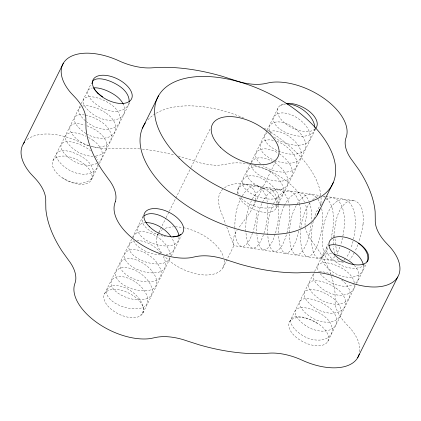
<?xml version="1.0" encoding="UTF-8"?>
<svg xmlns="http://www.w3.org/2000/svg" width="421" height="421" viewBox="0 0 421 421"><rect width="100%" height="100%" fill="white"/><g stroke="black" fill="none" stroke-linecap="round" stroke-linejoin="round"><path stroke-width="0.32" stroke-dasharray="2.1 1.58" d="M363.034 224.167L363.318 220.509A31.307 12.193 -79.4 0 0 362.065 209.353L361.065 206.843A31.307 14.561 -83.4 0 0 355.761 201.254L354.829 200.912M255.389 200.059C259.152 182.146 234.565 180.077 224.13 188.055M255.3 200.591L253.174 206.811M53.083 160.401L80.122 105.924M81.285 103.577L91.462 83.079M91.289 179.993A21.471 11.63 26.4 0 0 67.513 156.48A21.471 11.63 26.4 0 0 57.751 174.12A21.471 11.63 26.4 0 0 91.289 179.993L98.267 165.937M99.43 163.595L129.963 102.087M104.561 293.742L143.235 215.831M157.391 235.207L158.554 232.866M158.817 232.334L165.832 218.204M166.121 217.62L169.031 211.758M169.295 211.226L190.86 167.779M191.123 167.253L210.626 127.963M142.766 313.335A21.471 11.63 26.4 0 0 118.996 289.822A21.471 11.63 26.4 0 0 109.234 307.462A21.471 11.63 26.4 0 0 142.766 313.335L170.973 256.515M171.263 255.931L181.151 236.013M238.102 188.503L266.893 130.51M267.182 129.926L278.234 107.665M222.93 267.745L233.918 245.606C232.371 240.37 233.95 234.55 237.081 230.171M275.908 161.022L252.074 209.026L247.537 216.226L238.233 228.414M276.308 208.095L278.344 203.996M278.634 203.411L315.855 128.431M289.585 321.844L314.303 272.05M314.592 271.466L327.97 244.517M327.791 341.436A21.471 11.63 26.4 0 0 304.02 317.923A21.471 11.63 26.4 0 0 294.253 335.563A21.471 11.63 26.4 0 0 327.791 341.436L356.287 284.033M356.576 283.444L366.465 263.53M222.762 189.145C213.268 199.144 222.183 213.315 225.624 224.172M243.506 183.924L320.702 195.649M323.944 196.139L325.244 196.339M325.891 196.433L353.787 200.67M343.525 262.294L233.897 245.643L226.398 226.119M335.011 238.912L335.39 242.67A31.307 14.561 -83.4 0 0 337.868 254.01M359.692 351.682A51.73 28.023 26.4 0 0 350.388 328.406L345.473 323.17A48.804 26.439 26.4 0 1 335.148 300.426L335.011 292.563A156.17 84.6 26.4 0 0 331.532 276.429M305.378 227.398A48.81 26.439 26.4 0 0 312.566 241.954L318.865 250.742A156.17 84.6 26.4 0 1 330.68 273.966M305.109 225.524A48.81 26.439 26.4 0 1 305.514 219.704L306.014 218.278A51.73 28.023 26.4 0 0 305.214 203.917M139.804 148.902A156.17 84.6 26.4 0 0 123.442 148.139L112.754 148.608A48.81 26.439 26.4 0 1 91.131 146.203M142.398 149.16A156.17 84.6 26.4 0 1 174.541 155.065M178.32 156.065A156.17 84.6 26.4 0 1 181.467 156.954L193.886 160.927A48.804 26.439 26.4 0 0 224.646 164.49L230.413 163.28A51.73 28.023 26.4 0 1 248.564 163.995M249.79 164.237A51.73 28.023 26.4 0 1 251.647 164.637M252.268 164.785A51.73 28.023 26.4 0 1 253.516 165.09M254.137 165.253A51.73 28.023 26.4 0 1 304.478 202.164M88.763 145.503A48.81 26.439 26.4 0 1 81.085 142.693L78.559 141.551A51.73 28.023 26.4 0 0 25.849 140.746M277.113 205.259A21.471 11.63 26.4 0 1 260.241 211.689A21.471 11.63 26.4 0 1 238.439 196.36M237.523 193.771A21.471 11.63 26.4 0 1 254.794 185.061A21.471 11.63 26.4 0 1 277.044 203.659M147.892 119.806A97.609 52.872 26.4 0 1 155.202 113.844M156.27 113.207A97.609 52.872 26.4 0 1 243.496 117.891M264.32 128.226A97.609 52.872 26.4 0 1 320.976 196.723M321.023 197.333A97.609 52.872 26.4 0 1 320.591 205.537M315.045 128.994A21.471 11.63 26.4 0 1 285.059 123.327A21.471 11.63 26.4 0 1 284.228 103.734M334.8 236.991A31.138 16.682 -87.7 0 1 354.84 200.849M363.065 224.146A31.138 9.636 -75.7 0 1 359.071 241.201M357.808 244.775A31.138 9.636 -75.7 0 1 355.014 251.263M354.272 252.705A31.138 9.636 -75.7 0 1 349.719 259.504M224.272 260.215A36.601 19.829 26.4 0 1 203.069 274.892A36.601 19.829 26.4 0 1 164.032 255.721M161.753 252.974A36.601 19.829 26.4 0 1 157.943 234.092M158.628 233.045A36.601 19.829 26.4 0 1 162.574 229.592M165.227 228.356A36.601 19.829 26.4 0 1 173.489 226.851M175.368 226.835A36.601 19.829 26.4 0 1 182.367 227.514M183.409 227.708A36.601 19.829 26.4 0 1 223.651 257.357M342.92 261.92A31.307 12.193 -79.4 0 1 342.236 261.488M322.807 196.386A30.796 15.851 -80.4 0 1 324.691 197.102M326.464 198.28A30.796 15.851 -80.4 0 1 333.306 224.746A30.796 10.367 -82.2 0 1 331.122 237.991M300.862 228.635A30.796 15.851 -80.4 0 1 310.698 201.991M312.645 199.938A30.796 15.851 -80.4 0 1 319.813 196.212M342.883 235.965A30.796 10.367 -82.2 0 0 344.246 226.409A30.796 15.851 -80.4 0 0 324.596 200.728M342.489 237.828A30.796 10.367 -82.2 0 1 340.594 244.859M339.852 247.006A30.796 10.367 -82.2 0 1 336.953 253.431M334.916 256.5A30.796 10.367 -82.2 0 1 322.754 231.96A30.796 15.851 -80.4 0 1 341.705 199.538A30.796 15.851 -80.4 0 1 355.198 228.071A30.796 10.367 -82.2 0 1 353.572 238.87M262.541 202.101A30.796 15.851 -80.4 0 1 288.843 203.643M289.153 205.295A30.796 15.851 -80.4 0 1 289.532 218.094A30.796 10.367 -82.2 0 1 286.885 233.129M261.783 203.69A30.796 15.851 -80.4 0 0 257.084 221.983A30.796 10.367 -82.2 0 0 256.831 233.018M353.008 241.317A30.796 10.367 -82.2 0 1 350.988 248.143M349.814 251.169A30.796 10.367 -82.2 0 1 346.551 257.242M345.167 258.973A30.796 10.367 -82.2 0 1 343.778 260.262M341.715 261.32A30.796 10.367 -82.2 0 1 336.384 258.073M334.742 253.742A30.796 10.367 -82.2 0 1 333.553 246.343M333.443 244.654A30.796 10.367 -82.2 0 1 333.7 233.618M284.433 205.427A30.796 15.851 -80.4 0 1 308.893 201.075M309.44 202.427A30.796 15.851 -80.4 0 1 311.472 220.783M284.175 205.948A30.796 15.851 -80.4 0 0 278.97 225.309A30.796 10.367 -82.2 0 0 278.634 232.808M286.391 234.865A30.796 10.367 -82.2 0 1 275.16 251.469A30.796 10.367 -82.2 0 1 267.809 235.25M267.777 234.681A30.796 10.367 -82.2 0 1 268.035 223.646A30.796 15.851 -80.4 0 1 272.729 205.353M256.689 213.11A30.796 10.367 -82.2 0 1 253.037 231.561M252.489 233.181A30.796 10.367 -82.2 0 1 234.944 229.692M234.876 227.95A30.796 10.367 -82.2 0 1 235.202 218.662A30.796 15.851 -80.4 0 1 241.459 197.26M263.983 233.223A30.796 10.367 -82.2 0 0 267.635 214.768A30.796 15.851 -80.4 0 0 267.514 203.68M263.43 234.844A30.796 10.367 -82.2 0 1 245.922 231.924M245.89 231.355A30.796 10.367 -82.2 0 1 246.143 220.32A30.796 15.851 -80.4 0 1 251.6 200.438M313.282 221.399A30.796 15.851 -80.4 0 0 311.803 230.292A30.796 10.367 -82.2 0 0 315.96 256.778A30.796 10.367 -82.2 0 0 328.327 246.869M313.945 218.931A30.796 15.851 -80.4 0 1 322.607 202.575M297.021 204.132A30.796 15.851 -80.4 0 1 316.35 197.375M317.887 199.217A30.796 15.851 -80.4 0 1 320.876 205.527M321.681 208.632A30.796 15.851 -80.4 0 1 322.365 223.083M296.179 205.569A30.796 15.851 -80.4 0 0 289.916 226.972A30.796 10.367 -82.2 0 0 297.6 254.742A30.796 10.367 -82.2 0 0 311.224 223.34M273.487 203.764A30.796 15.851 -80.4 0 1 299.278 203.206M299.42 203.722A30.796 15.851 -80.4 0 1 300.473 219.757A30.796 10.367 -82.2 0 1 299.226 228.687M242.301 195.818A30.796 15.851 -80.4 0 1 267.267 201.969M252.4 198.922A30.796 15.851 -80.4 0 1 278.213 203.632M278.46 205.343A30.796 15.851 -80.4 0 1 278.586 216.431A30.796 10.367 -82.2 0 1 267.519 248.337A30.796 10.367 -82.2 0 1 256.947 234.708M322.36 223.083A30.796 10.367 -82.2 0 1 309.225 256.231A30.796 10.367 -82.2 0 1 300.715 230.545M298.715 231.176A30.796 10.367 -82.2 0 1 286.659 253.079A30.796 10.367 -82.2 0 1 278.655 234.597M128.805 103.34A21.229 13.809 23.8 0 1 98.272 105.892A21.229 8.962 28.6 0 1 92.283 87.957M84.51 114.97A21.229 8.962 28.6 0 0 74.285 119.532A21.229 8.962 28.6 0 0 84.895 132.841A21.229 13.809 23.8 0 0 85.989 133.546M85.595 115.154A21.229 8.962 28.6 0 1 101.835 122.222A21.229 13.809 23.8 0 1 110.539 140.509A21.229 13.809 23.8 0 1 91.262 146.54M86.3 121.58A21.229 8.962 28.6 0 0 89.352 123.858A21.229 13.809 23.8 0 0 117.154 125.732A21.229 13.809 23.8 0 0 110.749 104.261A21.229 8.962 28.6 0 0 85.179 97.893A21.229 8.962 28.6 0 0 93.809 114.88A21.229 13.809 23.8 0 0 117.48 119.201A21.229 13.809 23.8 0 0 123.206 104.013M85.368 120.79A21.229 8.962 28.6 0 1 81.285 106.566M82.611 106.087A21.229 8.962 28.6 0 1 106.292 113.238M106.292 113.244A21.229 13.809 23.8 0 1 113.333 134.078A21.229 13.809 23.8 0 1 87.126 134.22M88.736 145.845A21.229 13.809 23.8 0 1 80.437 141.819A21.229 8.962 28.6 0 1 69.949 127.321A21.229 8.962 28.6 0 1 84.537 124.984M86.9 125.779A21.229 8.962 28.6 0 1 97.377 131.199A21.229 13.809 23.8 0 1 106.813 146.529A21.229 13.809 23.8 0 1 95.378 156.107M67.06 168.768A21.229 8.962 28.6 0 1 58.43 151.781A21.229 8.962 28.6 0 1 84 158.143A21.229 13.809 23.8 0 1 90.404 179.62A21.229 13.809 23.8 0 1 62.603 177.741M92.915 140.188A21.229 13.809 23.8 0 1 98.614 162.253M97.014 163.29A21.229 13.809 23.8 0 1 71.523 159.78A21.229 8.962 28.6 0 1 62.887 142.798A21.229 8.962 28.6 0 1 88.463 149.166A21.229 13.809 23.8 0 1 90.515 150.713M93.03 156.238A21.229 13.809 23.8 0 1 75.98 150.797M97.898 164.474A21.229 13.809 23.8 0 1 67.06 168.763M95.362 156.007A21.229 13.809 23.8 0 1 97.256 159.812M75.975 150.802A21.229 8.962 28.6 0 1 66.065 135.015A21.229 8.962 28.6 0 1 86.031 136.262M88.399 137.451A21.229 8.962 28.6 0 1 92.92 140.182M314.671 128.979A21.229 12.009 35.9 0 1 312.082 133.536A21.229 10.762 17.3 0 1 284.333 131.81A21.229 10.762 17.3 0 1 275.902 114.854A21.229 12.009 35.9 0 1 301.42 121.08A21.229 12.009 35.9 0 1 307.625 142.519A21.229 10.762 17.3 0 1 273.092 136.083M280.36 105.876A21.229 12.009 35.9 0 1 285.985 103.961M276.876 141.351A21.229 12.009 35.9 0 1 294.179 155.112A21.229 12.009 35.9 0 1 294.247 169.463A21.229 10.762 17.3 0 1 263.283 165.848M273.434 140.351A21.229 12.009 35.9 0 0 262.525 141.803A21.229 10.762 17.3 0 0 274.518 160.369M269.077 131.647A21.229 12.009 35.9 0 1 293.947 140.372A21.229 12.009 35.9 0 1 298.705 160.48A21.229 10.762 17.3 0 1 276.181 160.985M266.988 132.815A21.229 10.762 17.3 0 0 275.418 149.771A21.229 10.762 17.3 0 0 303.162 151.507A21.229 12.009 35.9 0 0 296.963 130.057A21.229 12.009 35.9 0 0 271.44 123.842A21.229 10.762 17.3 0 0 271.692 134.594M260.52 163.758A21.229 10.762 17.3 0 1 258.068 150.776A21.229 12.009 35.9 0 1 278.207 153.102M279.333 153.802A21.229 12.009 35.9 0 1 289.79 178.446A21.229 10.762 17.3 0 1 266.83 178.793A21.229 10.762 17.3 0 1 251.211 164.585M276.986 204.88A21.229 12.009 35.9 0 1 276.413 205.39A21.229 10.762 17.3 0 1 257.91 207.064A21.229 10.762 17.3 0 1 239.886 196.712M277.939 203.711A21.229 12.009 35.9 0 0 268.677 182.682A21.229 12.009 35.9 0 0 244.69 177.73A21.229 10.762 17.3 0 0 253.126 194.676A21.229 10.762 17.3 0 0 280.87 196.412A21.229 12.009 35.9 0 0 274.671 174.968A21.229 12.009 35.9 0 0 249.148 168.747A21.229 10.762 17.3 0 0 257.584 185.698A21.229 10.762 17.3 0 0 285.327 187.429A21.229 12.009 35.9 0 0 274.129 162.311M251.521 162.569A21.229 10.762 17.3 0 1 253.61 159.759A21.229 12.009 35.9 0 1 272.608 161.427M238.244 193.697A21.229 10.762 17.3 0 1 240.238 186.703M364.807 264.725A21.229 13.809 23.8 0 1 337.005 262.841A21.229 8.962 28.6 0 1 328.369 245.864M341.615 279.933A21.229 13.809 23.8 0 1 346.625 300.952A21.229 13.809 23.8 0 1 319.171 298.768A21.229 8.962 28.6 0 1 310.535 281.791A21.229 8.962 28.6 0 1 336.111 288.153M354.493 284.596A21.229 13.809 23.8 0 1 344.178 294.937A21.229 13.809 23.8 0 1 323.628 289.79A21.229 8.962 28.6 0 1 314.498 273.166M354.314 282.738A21.229 13.809 23.8 0 0 345.025 270.198A21.229 8.962 28.6 0 0 323.76 262.693A21.229 8.962 28.6 0 0 318.681 271.387M363.36 265.714A21.229 13.809 23.8 0 1 353.64 276.871A21.229 13.809 23.8 0 1 332.543 271.824A21.229 8.962 28.6 0 1 321.933 258.52A21.229 8.962 28.6 0 1 332.164 253.958M320.249 273.734A21.229 8.962 28.6 0 0 328.085 280.812A21.229 13.809 23.8 0 0 353.577 284.312M354.235 265.304A21.229 13.809 23.8 0 1 355.887 282.686M319.318 271.677A21.229 8.962 28.6 0 1 331.285 274.213M332.485 274.713A21.229 8.962 28.6 0 1 333.679 275.255M336.105 288.159A21.229 13.809 23.8 0 1 342.515 309.63A21.229 13.809 23.8 0 1 314.713 307.751A21.229 8.962 28.6 0 1 306.078 290.769A21.229 8.962 28.6 0 1 331.653 297.137A21.229 13.809 23.8 0 1 338.052 318.613A21.229 13.809 23.8 0 1 310.251 316.734A21.229 8.962 28.6 0 1 301.62 299.752A21.229 8.962 28.6 0 1 327.196 306.114A21.229 13.809 23.8 0 1 333.595 327.591A21.229 13.809 23.8 0 1 305.793 325.712M305.793 325.717A21.229 8.962 28.6 0 1 297.163 308.735A21.229 8.962 28.6 0 1 322.733 315.097A21.229 13.809 23.8 0 1 329.138 336.574A21.229 13.809 23.8 0 1 301.336 334.695A21.229 8.962 28.6 0 1 292.7 317.713A21.229 8.962 28.6 0 1 318.276 324.081M179.004 237.034A21.229 12.009 35.9 0 1 176.31 243.264A21.229 10.762 17.3 0 1 148.566 241.538A21.229 10.762 17.3 0 1 140.135 224.582A21.229 12.009 35.9 0 1 144.803 222.767M165.5 236.591A21.229 10.762 17.3 0 1 164.222 236.376M162.932 236.113A21.229 10.762 17.3 0 1 143.108 217.194M169.826 257.452A21.229 12.009 35.9 0 1 167.395 261.231A21.229 10.762 17.3 0 1 139.646 259.499A21.229 10.762 17.3 0 1 131.215 242.543A21.229 12.009 35.9 0 1 134.12 241.101M135.673 233.571A21.229 12.009 35.9 0 1 156.954 236.597A21.229 12.009 35.9 0 1 170.073 255.847M163.174 256.378A21.229 12.009 35.9 0 1 162.938 270.208A21.229 10.762 17.3 0 1 135.188 268.482A21.229 10.762 17.3 0 1 126.758 251.526A21.229 12.009 35.9 0 1 152.276 257.752A21.229 12.009 35.9 0 1 158.475 279.191A21.229 10.762 17.3 0 1 130.731 277.465A21.229 10.762 17.3 0 1 122.3 260.51A21.229 12.009 35.9 0 1 147.813 266.735A21.229 12.009 35.9 0 1 154.018 288.175A21.229 10.762 17.3 0 1 126.274 286.443A21.229 10.762 17.3 0 1 117.843 269.487A21.229 12.009 35.9 0 1 143.356 275.713A21.229 12.009 35.9 0 1 149.56 297.152A21.229 10.762 17.3 0 1 121.811 295.426A21.229 10.762 17.3 0 1 113.381 278.47A21.229 12.009 35.9 0 1 138.898 284.696A21.229 12.009 35.9 0 1 145.103 306.135A21.229 10.762 17.3 0 1 117.354 304.409A21.229 10.762 17.3 0 1 108.923 287.454A21.229 12.009 35.9 0 1 134.441 293.679A21.229 12.009 35.9 0 1 140.646 315.118M136.836 240.638A21.229 12.009 35.9 0 1 161.159 253.416M166.011 254.594A21.229 10.762 17.3 0 0 171.852 252.253A21.229 12.009 35.9 0 0 171.479 237.423M160.338 254.926A21.229 10.762 17.3 0 1 133.462 239.823M133.294 237.697A21.229 10.762 17.3 0 1 135.673 233.566"/><path stroke-width="0.63" d="M23.255 144.014L63.387 63.176M142.44 128.189L158.512 95.82M317.213 214.947L333.279 182.577M357.613 357.824L397.745 276.986M359.229 354.045A51.73 28.023 26.4 0 1 302.315 360.287L299.789 359.15A48.81 26.439 26.4 0 0 268.119 353.23L257.431 353.698A156.17 84.6 26.4 0 1 199.401 344.888L186.982 340.91A48.804 26.439 26.4 0 0 156.223 337.347L150.46 338.558A51.73 28.023 26.4 0 1 96.135 322.018A51.73 28.023 26.4 0 1 74.859 283.559L75.354 282.133A48.804 26.439 26.4 0 0 68.307 259.883L62.008 251.095A156.17 84.6 26.4 0 1 45.857 209.274L45.721 201.412A48.804 26.439 26.4 0 0 35.401 178.667L30.486 173.431A51.73 28.023 26.4 0 1 24.623 142.077M319.655 209.363A97.609 52.872 26.4 0 1 207.053 217.441A97.609 52.872 26.4 0 1 145.408 122.869M286.206 103.419A21.471 11.63 26.4 0 1 310.093 112.007A21.471 11.63 26.4 0 1 315.582 128.458M102.724 96.914A21.229 8.962 28.6 0 1 93.778 88.257M92.12 83.305A21.229 8.962 28.6 0 1 92.315 82.142M92.525 81.621A21.229 8.962 28.6 0 1 119.669 86.294A21.229 13.809 23.8 0 1 129.105 101.603M93.962 87.779A21.229 8.962 28.6 0 1 115.212 95.278A21.229 13.809 23.8 0 1 123.206 104.013M286.975 103.929A21.229 12.009 35.9 0 1 314.776 127.305M328.933 245.554A21.229 8.962 28.6 0 1 353.945 252.226A21.229 13.809 23.8 0 1 363.234 264.777M358.397 243.254A21.229 13.809 23.8 0 1 366.928 261.92M334.353 254.379A21.229 8.962 28.6 0 1 349.488 261.209A21.229 13.809 23.8 0 1 353.393 264.43M178.946 236.149A21.229 12.009 35.9 0 0 164.748 217.936A21.229 12.009 35.9 0 0 144.587 215.605A21.229 10.762 17.3 0 0 144.024 216.099M180.767 234.292A21.229 10.762 17.3 0 1 172.773 236.907M145.755 222.672A21.229 12.009 35.9 0 1 170.81 236.434M115.486 201.296L114.986 202.722A51.73 28.023 26.4 0 0 136.267 241.175A51.73 28.023 26.4 0 0 190.587 257.72L196.354 256.51A48.804 26.439 26.4 0 1 227.114 260.073L239.533 264.046A156.17 84.6 26.4 0 0 297.558 272.861L308.246 272.392A48.81 26.439 26.4 0 1 339.915 278.307L342.441 279.449A51.73 28.023 26.4 0 0 392.461 282.412A51.73 28.023 26.4 0 0 390.514 247.569L385.599 242.333A48.804 26.439 26.4 0 1 375.279 219.588L375.143 211.726A156.17 84.6 26.4 0 0 358.992 169.905L352.693 161.117A48.81 26.439 26.4 0 1 345.646 138.867L346.141 137.441A51.73 28.023 26.4 0 0 324.865 98.982A51.73 28.023 26.4 0 0 270.54 82.442L264.777 83.653A48.804 26.439 26.4 0 1 234.018 80.09L221.599 76.112A156.17 84.6 26.4 0 0 163.569 67.302L152.881 67.77A48.81 26.439 26.4 0 1 121.211 61.85L118.685 60.713A51.73 28.023 26.4 0 0 68.67 57.751A51.73 28.023 26.4 0 0 70.612 92.594L75.527 97.83A48.804 26.439 26.4 0 1 85.852 120.574L85.989 128.437A156.17 84.6 26.4 0 0 102.135 170.258L108.434 179.046A48.804 26.439 26.4 0 1 115.486 201.296M179.104 158.064A97.609 52.872 26.4 0 0 331.801 185.55A97.609 52.872 26.4 0 0 224.561 78.438A97.609 52.872 26.4 0 0 179.104 158.064M149.36 226.619A21.471 11.63 26.4 0 0 182.898 232.497A21.471 11.63 26.4 0 0 159.122 208.979A21.471 11.63 26.4 0 0 149.36 226.619M334.385 254.726A21.471 11.63 26.4 0 0 367.917 260.599A21.471 11.63 26.4 0 0 344.146 237.081A21.471 11.63 26.4 0 0 334.385 254.726M97.877 93.283A21.471 11.63 26.4 0 0 131.415 99.156A21.471 11.63 26.4 0 0 107.644 75.638A21.471 11.63 26.4 0 0 97.877 93.283M220.388 147.203A36.601 19.829 26.4 0 0 277.649 157.512A36.601 19.829 26.4 0 0 237.433 117.343A36.601 19.829 26.4 0 0 220.388 147.203"/></g></svg>
